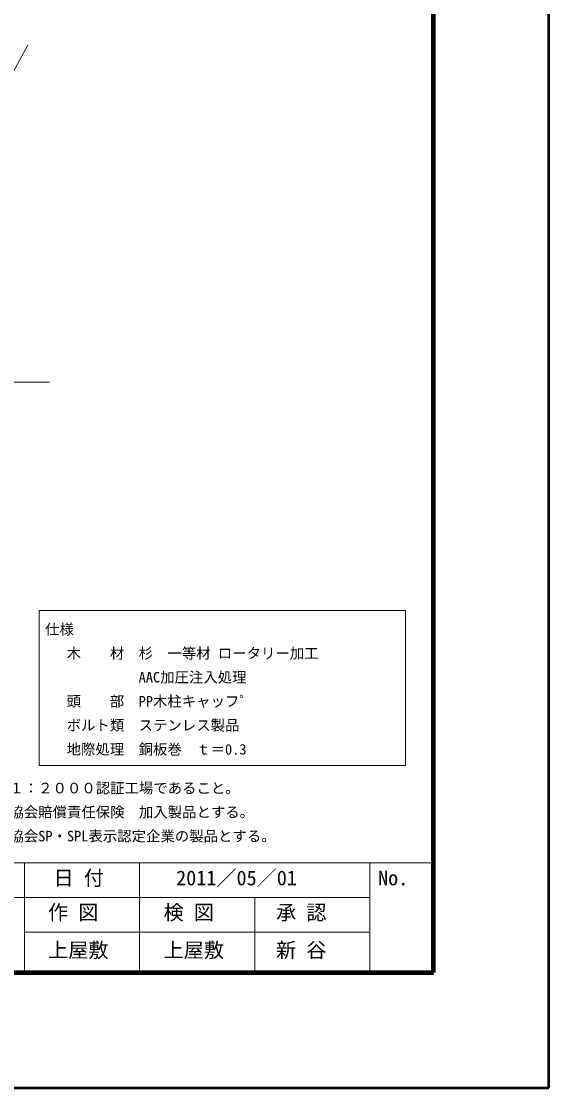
# Model space of a CAD drawing. Units: millimetres at full size, sheet at 1:15; details may follow other scales. Extents: x 0 to 6300, y 0 to 4455.
# Drawn here: x 4927 to 6300, y 0 to 2776 of the extents above; entities that cross this region are included whole.
import ezdxf
from ezdxf.enums import TextEntityAlignment as Align

# ---------------------------------------------------------------- set-up
doc = ezdxf.new("R2010")
doc.units = ezdxf.units.MM
doc.header["$LTSCALE"] = 15
doc.layers.add('D-DOC', color=7, linetype='Continuous')
for name, color, linetype, lineweight in [('D-STR', 1, 'Continuous', 13), ('D-TTL', 2, 'Continuous', 140), ('D-TTL-FRAM', 2, 'Continuous', 13), ('D-TTL-LINE', 7, 'Continuous', 13), ('D-TTL-TXT', 7, 'Continuous', 13)]:
    doc.layers.add(name, color=color, linetype=linetype, lineweight=lineweight)
doc.styles.add('ＭＳ ゴシック', font='')
doc.styles.get('ＭＳ ゴシック').set_extended_font_data('MS Gothic')

msp = doc.modelspace()

# ---------------------------------------------------------------- linework, layer by layer
at = {"layer": 'D-STR'}
for p, q in [((4943.13, 2713.71), (4763.37, 2384.99)), ((1190.09, 1836.3), (4999.61, 1836.3))]:
    msp.add_line(p, q, dxfattribs=at)
at = {"layer": 'D-TTL', "lineweight": 50}
for p, q in [((6300, 0), (6300, 4455)), ((0, 0), (6300, 0))]:
    msp.add_line(p, q, dxfattribs=at)
at = {"layer": 'D-TTL'}
for p, q in [((6000, 300), (6000, 4155)), ((300, 300), (6000, 300))]:
    msp.add_line(p, q, dxfattribs=at)
at = {"layer": 'D-TTL-FRAM'}
for p, q in [((6000, 585), (300, 585)), ((6000, 300), (6000, 585)), ((300, 300), (6000, 300))]:
    msp.add_line(p, q, dxfattribs=at)
msp.add_lwpolyline([(4973.17, 1242.38), (5926.87, 1242.38), (5926.87, 838.44), (4973.17, 838.44)], close=True, dxfattribs=at)
at = {"layer": 'D-TTL-LINE'}
for p, q in [((4709.42, 585), (4934.42, 585)), ((4934.42, 585), (4934.42, 300)), ((5834.42, 585), (4934.42, 585)), ((4934.42, 585), (4934.42, 495)), ((5234.42, 495), (5234.42, 585)), ((5834.42, 300), (5834.42, 585)), ((5834.42, 495), (5834.42, 585)), ((5834.42, 585), (6000, 585)), ((6000, 585), (6000, 300)), ((4934.42, 495), (4709.42, 495)), ((4934.42, 495), (5834.42, 495)), ((4934.42, 495), (5234.42, 495)), ((4934.42, 300), (4934.42, 495)), ((5234.42, 495), (5534.42, 495)), ((5234.42, 300), (5234.42, 495)), ((5234.42, 495), (5234.42, 300)), ((5534.42, 495), (5834.42, 495)), ((5534.42, 300), (5534.42, 495)), ((5534.42, 495), (5534.42, 300)), ((5834.42, 495), (5834.42, 300)), ((5834.42, 405), (4934.42, 405)), ((4934.42, 300), (4709.42, 300)), ((5234.42, 300), (4934.42, 300)), ((5534.42, 300), (5234.42, 300)), ((5834.42, 300), (5534.42, 300)), ((6000, 300), (5834.42, 300))]:
    msp.add_line(p, q, dxfattribs=at)

# ---------------------------------------------------------------- texts
at = {"layer": 'D-DOC', "style": 'ＭＳ ゴシック'}
for s, p in [('仕様', (4988.37, 1207)), (' \u3000木\u3000\u3000材\u3000杉\u3000一等材 ロータリー加工', (4988.37, 1144.5)), (' \u3000\u3000\u3000\u3000\u3000\u3000AAC加圧注入処理', (4988.37, 1082)), (' \u3000頭\u3000\u3000部\u3000PP木柱キャッフ゜', (4988.37, 1019.5)), (' \u3000ボルト類\u3000ステンレス製品', (4988.37, 957)), (' \u3000地際処理\u3000銅板巻\u3000ｔ＝0.3', (4988.37, 894.5)), ('※本製品製作工場は、ＩＳＯ９００１：２０００認証工場であること。', (4295.41, 793.57)), ('※本製品は、（社）日本公園施設業協会賠償責任保険\u3000加入製品とする。', (4295.41, 731.07)), ('※本製品は、（社）日本公園施設業協会SP・SPL表示認定企業の製品とする。\u3000', (4295.41, 668.57))]:
    msp.add_text(s, height=27.49, dxfattribs=at).set_placement(p, align=Align.TOP_LEFT)
at = {"layer": 'D-TTL-TXT', "style": 'ＭＳ ゴシック'}
for s, p in [('日 付', (5010.46, 515.15)), ('2011／05／01', (5329.79, 515.15)), ('No.', (5855.73, 515.15)), ('作 図', (4996.1, 425.42)), ('検 図', (5296.91, 425.42)), ('承 認', (5590.15, 425.42)), ('上屋敷', (4996.1, 327.38)), ('上屋敷', (5296.91, 327.38)), ('新 谷', (5590.15, 327.38))]:
    msp.add_text(s, height=38.49, dxfattribs=at).set_placement(p, align=Align.BOTTOM_LEFT)

doc.saveas('drawing.dxf')
